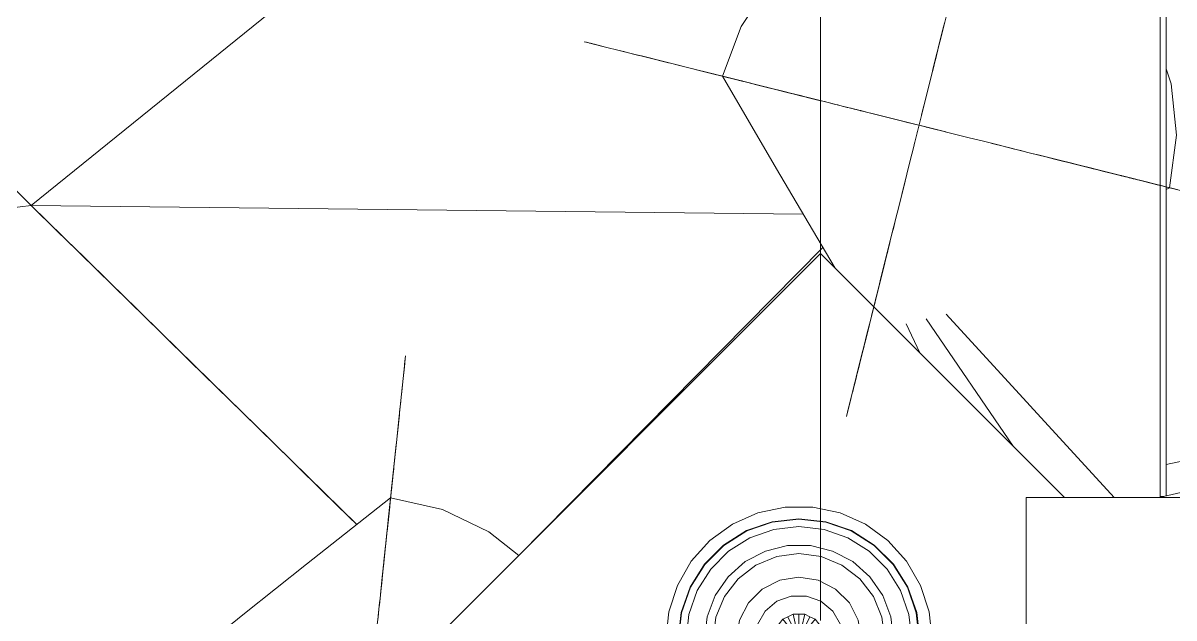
# Model space of a CAD drawing. Header units: inches. Extents: x -578 to 1873, y 397 to 1812.
# Drawn here: x 566.4 to 659.9, y 1226.8 to 1275.1 of the extents above; entities that cross this region are included whole.
import ezdxf

# ---------------------------------------------------------------- set-up
doc = ezdxf.new("R2010")
doc.units = ezdxf.units.IN
doc.header["$MEASUREMENT"] = 0
for name, color, linetype, lineweight in [('A-FLOR', 192, 'Continuous', 13), ('A-FLOR-OTLN', 41, 'Continuous', 13), ('A-WALL', 113, 'Continuous', 13), ('L-PLNT', 71, 'Continuous', 9), ('L-SITE', 91, 'Continuous', 9)]:
    doc.layers.add(name, color=color, linetype=linetype, lineweight=lineweight)

# ---------------------------------------------------------------- blocks, each defined once
blk = doc.blocks.new('3D Cad File Example_dwg_Potted Tree - Potted Tree-1384878-_3D_-2992-Level 1')
at = {"layer": 'L-SITE'}
for p, q in [((-1.13, 10.753), (-3.341, 10.283)), ((1.13, 10.753), (-1.13, 10.753)), ((3.341, 10.283), (1.13, 10.753)), ((-5.406, 9.364), (-7.235, 8.035)), ((-3.341, 10.283), (-5.406, 9.364)), ((-4.257, 8.84), (-2.183, 9.566)), ((-2.176, 9.536), (-4.244, 8.812)), ((-2.183, 9.566), (0, 9.812)), ((0, 9.781), (-2.176, 9.536)), ((0, 9.812), (2.183, 9.566)), ((2.176, 9.536), (0, 9.781)), ((4.244, 8.812), (2.176, 9.536)), ((2.183, 9.566), (4.257, 8.84)), ((5.406, 9.364), (3.341, 10.283)), ((5.406, 9.364), (7.235, 8.035)), ((-6.118, 7.671), (-4.257, 8.84)), ((-4.244, 8.812), (-6.098, 7.647)), ((-3.979, 8.263), (-2.041, 8.941)), ((0, 9.171), (-2.041, 8.941)), ((2.041, 8.941), (0, 9.171)), ((3.979, 8.263), (2.041, 8.941)), ((4.244, 8.812), (6.098, 7.647)), ((4.257, 8.84), (6.118, 7.671)), ((-7.235, 8.035), (-8.747, 6.355)), ((-7.671, 6.118), (-6.118, 7.671)), ((-6.098, 7.647), (-7.647, 6.098)), ((-5.718, 7.17), (-3.979, 8.263)), ((-2.725, 7.186), (-0.926, 7.629)), ((0.926, 7.629), (-0.926, 7.629)), ((2.725, 7.186), (0.926, 7.629)), ((5.718, 7.17), (3.979, 8.263)), ((6.098, 7.647), (7.647, 6.098)), ((7.671, 6.118), (6.118, 7.671)), ((8.747, 6.355), (7.235, 8.035)), ((-5.718, 7.17), (-7.17, 5.718)), ((-4.366, 6.325), (-2.725, 7.186)), ((-3.49, 6.045), (-1.807, 6.743)), ((0, 6.981), (-1.807, 6.743)), ((1.807, 6.743), (0, 6.981)), ((3.49, 6.045), (1.807, 6.743)), ((4.366, 6.325), (2.725, 7.186)), ((7.17, 5.718), (5.718, 7.17)), ((-9.878, 4.398), (-8.747, 6.355)), ((-8.84, 4.257), (-7.671, 6.118)), ((-8.812, 4.244), (-7.647, 6.098)), ((-8.263, 3.979), (-7.17, 5.718)), ((-4.366, 6.325), (-5.753, 5.096)), ((-3.49, 6.045), (-4.936, 4.936)), ((4.936, 4.936), (3.49, 6.045)), ((5.753, 5.096), (4.366, 6.325)), ((8.263, 3.979), (7.17, 5.718)), ((7.647, 6.098), (8.812, 4.244)), ((8.84, 4.257), (7.671, 6.118)), ((8.747, 6.355), (9.878, 4.398)), ((-6.805, 3.572), (-5.753, 5.096)), ((-6.045, 3.49), (-4.936, 4.936)), ((-2.979, 4.1), (-1.566, 4.82)), ((0, 5.068), (-1.566, 4.82)), ((1.566, 4.82), (0, 5.068)), ((2.979, 4.1), (1.566, 4.82)), ((4.936, 4.936), (6.045, 3.49)), ((5.753, 5.096), (6.805, 3.572)), ((-9.878, 4.398), (-10.576, 2.248)), ((-9.566, 2.183), (-8.84, 4.257)), ((-8.812, 4.244), (-9.536, 2.176)), ((-8.941, 2.041), (-8.263, 3.979)), ((-2.979, 4.1), (-4.1, 2.979)), ((2.979, 4.1), (4.1, 2.979)), ((8.941, 2.041), (8.263, 3.979)), ((9.536, 2.176), (8.812, 4.244)), ((8.84, 4.257), (9.566, 2.183)), ((10.576, 2.248), (9.878, 4.398)), ((-7.462, 1.839), (-6.805, 3.572)), ((-6.743, 1.807), (-6.045, 3.49)), ((-4.82, 1.566), (-4.1, 2.979)), ((-1.791, 3.103), (-2.744, 2.303)), ((-0.622, 3.528), (-1.791, 3.103)), ((0.622, 3.528), (-0.622, 3.528)), ((1.791, 3.103), (0.622, 3.528)), ((2.744, 2.303), (1.791, 3.103)), ((4.82, 1.566), (4.1, 2.979)), ((6.743, 1.807), (6.045, 3.49)), ((7.462, 1.839), (6.805, 3.572)), ((-10.576, 2.248), (-10.813, 0)), ((-9.566, 2.183), (-9.812, 0)), ((-9.536, 2.176), (-9.781, 0)), ((-8.941, 2.041), (-9.171, 0)), ((-2.744, 2.303), (-3.367, 1.225)), ((-0.469, 2.053), (-0.891, 1.849)), ((-0.469, 2.053), (0, 2.053)), ((-0.469, 2.053), (0, 0)), ((0, 2.053), (0.469, 2.053)), ((0, 2.053), (0, 0)), ((0.469, 2.053), (0, 0)), ((0.891, 1.849), (0.469, 2.053)), ((2.744, 2.303), (3.367, 1.225)), ((9.171, 0), (8.941, 2.041)), ((9.536, 2.176), (9.781, 0)), ((9.566, 2.183), (9.812, 0)), ((10.576, 2.248), (10.813, 0)), ((-7.462, 1.839), (-7.685, 0)), ((-6.743, 1.807), (-6.981, 0)), ((-4.82, 1.566), (-5.068, 0)), ((-3.583, 0), (-3.367, 1.225)), ((-1.897, 0.914), (-1.605, 1.28)), ((-1.313, 1.646), (-1.605, 1.28)), ((-1.605, 1.28), (0, 0)), ((-1.313, 1.646), (-0.891, 1.849)), ((-1.313, 1.646), (0, 0)), ((-0.891, 1.849), (0, 0)), ((0.891, 1.849), (0, 0)), ((1.313, 1.646), (0, 0)), ((1.605, 1.28), (0, 0)), ((1.313, 1.646), (0.891, 1.849)), ((1.313, 1.646), (1.605, 1.28)), ((1.897, 0.914), (1.605, 1.28)), ((3.583, 0), (3.367, 1.225)), ((5.068, 0), (4.82, 1.566)), ((6.981, 0), (6.743, 1.807)), ((7.685, 0), (7.462, 1.839)), ((-10.813, 0), (-10.576, -2.248)), ((-10.813, 0), (-9.812, 0)), ((-9.812, 0), (-9.566, -2.183)), ((-9.781, 0), (-9.536, -2.176)), ((-9.781, 0), (-9.171, 0)), ((-9.171, 0), (-8.941, -2.041)), ((-9.171, 0), (-7.685, 0)), ((-7.685, 0), (-7.462, -1.839)), ((-7.685, 0), (-6.981, 0)), ((-6.981, 0), (-6.743, -1.807)), ((-6.981, 0), (-5.068, 0)), ((-5.068, 0), (-4.82, -1.566)), ((-5.068, 0), (-3.583, 0)), ((-3.583, 0), (-3.367, -1.225)), ((-3.583, 0), (-2.105, 0)), ((-2.001, 0.457), (-2.105, 0)), ((-2.105, 0), (-2.001, -0.457)), ((-2.105, 0), (0, 0)), ((-2.001, 0.457), (-1.897, 0.914)), ((-2.001, 0.457), (0, 0)), ((-2.001, -0.457), (0, 0)), ((-1.897, 0.914), (0, 0)), ((-1.897, -0.914), (0, 0)), ((-1.605, -1.28), (0, 0)), ((-1.313, -1.646), (0, 0)), ((-0.891, -1.849), (0, 0)), ((-0.469, -2.053), (0, 0)), ((1.897, 0.914), (0, 0)), ((2.001, 0.457), (0, 0)), ((2.105, 0), (0, 0)), ((0.469, -2.053), (0, 0)), ((0, -2.053), (0, 0)), ((1.313, -1.646), (0, 0)), ((0.891, -1.849), (0, 0)), ((2.001, -0.457), (0, 0)), ((1.897, -0.914), (0, 0)), ((1.605, -1.28), (0, 0)), ((2.001, 0.457), (1.897, 0.914)), ((2.001, 0.457), (2.105, 0)), ((2.105, 0), (2.001, -0.457)), ((3.583, 0), (2.105, 0)), ((3.583, 0), (3.367, -1.225)), ((5.068, 0), (3.583, 0)), ((5.068, 0), (4.82, -1.566)), ((6.981, 0), (5.068, 0)), ((6.981, 0), (6.743, -1.807)), ((7.685, 0), (6.981, 0)), ((7.685, 0), (7.462, -1.839)), ((9.171, 0), (7.685, 0)), ((9.171, 0), (8.941, -2.041)), ((9.781, 0), (9.171, 0)), ((9.781, 0), (9.536, -2.176)), ((9.812, 0), (9.566, -2.183)), ((10.813, 0), (9.812, 0)), ((10.813, 0), (10.576, -2.248)), ((-2.001, -0.457), (-1.897, -0.914)), ((-1.897, -0.914), (-1.605, -1.28)), ((1.897, -0.914), (1.605, -1.28)), ((2.001, -0.457), (1.897, -0.914)), ((-7.462, -1.839), (-6.805, -3.572)), ((-6.743, -1.807), (-6.045, -3.49)), ((-4.82, -1.566), (-4.1, -2.979)), ((-2.744, -2.303), (-3.367, -1.225)), ((-1.313, -1.646), (-1.605, -1.28)), ((-1.313, -1.646), (-0.891, -1.849)), ((-0.891, -1.849), (-0.469, -2.053)), ((0.469, -2.053), (0.891, -1.849)), ((1.313, -1.646), (0.891, -1.849)), ((1.313, -1.646), (1.605, -1.28)), ((2.744, -2.303), (3.367, -1.225)), ((4.82, -1.566), (4.1, -2.979)), ((6.045, -3.49), (6.743, -1.807)), ((7.462, -1.839), (6.805, -3.572)), ((-10.576, -2.248), (-9.878, -4.398)), ((-9.566, -2.183), (-8.84, -4.257)), ((-9.536, -2.176), (-8.812, -4.244)), ((-8.941, -2.041), (-8.263, -3.979)), ((-2.744, -2.303), (-1.791, -3.103)), ((-0.469, -2.053), (0, -2.053)), ((0.469, -2.053), (0, -2.053)), ((2.744, -2.303), (1.791, -3.103)), ((8.941, -2.041), (8.263, -3.979)), ((8.812, -4.244), (9.536, -2.176)), ((8.84, -4.257), (9.566, -2.183)), ((9.878, -4.398), (10.576, -2.248)), ((-5.753, -5.096), (-6.805, -3.572)), ((-4.936, -4.936), (-6.045, -3.49)), ((-2.979, -4.1), (-4.1, -2.979)), ((-1.791, -3.103), (-0.622, -3.528)), ((-0.622, -3.528), (0.622, -3.528)), ((0.622, -3.528), (1.791, -3.103)), ((2.979, -4.1), (4.1, -2.979)), ((6.045, -3.49), (4.936, -4.936)), ((5.753, -5.096), (6.805, -3.572)), ((-9.878, -4.398), (-8.747, -6.355)), ((-7.671, -6.118), (-8.84, -4.257)), ((-8.812, -4.244), (-7.647, -6.098)), ((-8.263, -3.979), (-7.17, -5.718)), ((-2.979, -4.1), (-1.566, -4.82)), ((1.566, -4.82), (2.979, -4.1)), ((8.263, -3.979), (7.17, -5.718)), ((8.812, -4.244), (7.647, -6.098)), ((7.671, -6.118), (8.84, -4.257)), ((9.878, -4.398), (8.747, -6.355)), ((-5.753, -5.096), (-4.366, -6.325)), ((-4.936, -4.936), (-3.49, -6.045)), ((-1.566, -4.82), (0, -5.068)), ((0, -5.068), (1.566, -4.82)), ((3.49, -6.045), (4.936, -4.936)), ((4.366, -6.325), (5.753, -5.096)), ((-8.747, -6.355), (-7.235, -8.035)), ((-6.118, -7.671), (-7.671, -6.118)), ((-7.647, -6.098), (-6.098, -7.647)), ((-7.17, -5.718), (-5.718, -7.17)), ((-4.366, -6.325), (-2.725, -7.186)), ((-3.49, -6.045), (-1.807, -6.743)), ((1.807, -6.743), (3.49, -6.045)), ((2.725, -7.186), (4.366, -6.325)), ((5.718, -7.17), (7.17, -5.718)), ((6.098, -7.647), (7.647, -6.098)), ((6.118, -7.671), (7.671, -6.118)), ((7.235, -8.035), (8.747, -6.355)), ((-5.718, -7.17), (-3.979, -8.263)), ((-2.725, -7.186), (-0.926, -7.629)), ((-1.807, -6.743), (0, -6.981)), ((0, -6.981), (1.807, -6.743)), ((0.926, -7.629), (2.725, -7.186)), ((5.718, -7.17), (3.979, -8.263)), ((-5.406, -9.364), (-7.235, -8.035)), ((-6.118, -7.671), (-4.257, -8.84)), ((-4.244, -8.812), (-6.098, -7.647)), ((-3.979, -8.263), (-2.041, -8.941)), ((-0.926, -7.629), (0.926, -7.629)), ((3.979, -8.263), (2.041, -8.941)), ((4.244, -8.812), (6.098, -7.647)), ((4.257, -8.84), (6.118, -7.671)), ((5.406, -9.364), (7.235, -8.035)), ((-4.257, -8.84), (-2.183, -9.566)), ((-4.244, -8.812), (-2.176, -9.536)), ((-2.041, -8.941), (0, -9.171)), ((0, -9.171), (2.041, -8.941)), ((2.176, -9.536), (4.244, -8.812)), ((2.183, -9.566), (4.257, -8.84)), ((-5.406, -9.364), (-3.341, -10.283)), ((-3.341, -10.283), (-1.13, -10.753)), ((-2.183, -9.566), (0, -9.812)), ((-2.176, -9.536), (0, -9.781)), ((0, -9.781), (2.176, -9.536)), ((0, -9.812), (2.183, -9.566)), ((1.13, -10.753), (3.341, -10.283)), ((3.341, -10.283), (5.406, -9.364)), ((-1.13, -10.753), (1.13, -10.753))]:
    blk.add_line(p, q, dxfattribs=at)
blk = doc.blocks.new('3D Cad File Example_dwg_RPC Shrub - Hydrangea 3_-9_-1394593-_3D_-V52-Level 1')
at = {"layer": 'L-PLNT'}
for p, q in [((4.926, 14.053), (8.124, 10.831)), ((8.124, 10.831), (12.632, 6.238)), ((12.632, 6.238), (18.714, 0)), ((9.235, 0), (8.356, 0)), ((9.645, 0), (9.235, 0)), ((9.987, 0), (9.645, 0)), ((13.468, 0), (9.987, 0)), ((13.413, 0), (12.961, 0)), ((12.961, 0), (13.006, 0)), ((13.235, 0), (13.006, 0)), ((13.339, 0), (13.235, 0)), ((13.558, 0), (13.339, 0)), ((15.867, 0), (13.376, 0)), ((13.376, 0), (13.413, 0)), ((13.468, 0), (13.686, 0)), ((14.799, 0), (13.558, 0)), ((17.371, 0), (13.686, 0)), ((15.002, 0), (14.799, 0)), ((15.516, 0), (15.002, 0)), ((15.266, 0), (15.868, 0)), ((15.516, 0), (17.678, 0)), ((16.705, 0), (15.867, 0)), ((16.172, 0), (15.868, 0)), ((16.6, 0), (16.172, 0)), ((16.483, 0), (16.179, 0)), ((16.351, 0), (16.179, 0)), ((16.888, 0), (16.351, 0)), ((16.692, 0), (16.483, 0)), ((17.183, 0), (16.6, 0)), ((17.071, 0), (16.692, 0)), ((17.467, 0), (16.705, 0)), ((18.609, 0), (16.888, 0)), ((17.106, 0), (17.058, 0)), ((17.058, 0), (17.154, 0)), ((19.168, 0), (17.071, 0)), ((17.32, 0), (17.106, 0)), ((17.154, 0), (17.371, 0)), ((17.402, 0), (17.183, 0)), ((17.721, 0), (17.32, 0)), ((17.675, 0), (17.402, 0)), ((19.766, 0), (17.467, 0)), ((18.943, 0), (17.675, 0)), ((20.379, 0), (17.678, 0)), ((18.333, 0), (17.721, 0)), ((18.714, 0), (18.219, -4.288)), ((18.333, 0), (19.176, 0)), ((20.454, 0), (18.609, 0)), ((19.214, 0), (18.943, 0)), ((19.56, 0), (19.168, 0)), ((19.176, 0), (19.472, 0)), ((23.06, 0), (19.214, 0)), ((19.472, 0), (19.638, 0)), ((19.989, 0), (19.56, 0)), ((19.638, 0), (19.853, 0)), ((19.853, 0), (19.766, 0)), ((25.507, 0), (19.989, 0)), ((20.419, 0), (20.379, 0)), ((20.419, 0), (21.097, 0)), ((20.454, 0), (20.986, 0)), ((20.986, 0), (21.166, 0)), ((21.166, 0), (21.097, 0)), ((23.237, 0), (23.06, 0)), ((24.87, 0), (23.237, 0)), ((28.964, 0), (24.87, 0)), ((25.718, 0), (25.507, 0)), ((26.162, 0), (25.718, 0)), ((26.579, 0), (26.162, 0)), ((26.977, 0), (26.579, 0)), ((27.362, 0), (26.977, 0)), ((28.501, 0), (27.362, 0)), ((29.13, 0), (28.501, 0)), ((29.757, 0), (28.964, 0)), ((29.433, 0), (29.13, 0)), ((29.702, 0), (29.403, 0)), ((29.403, 0), (29.611, 0)), ((29.854, 0), (29.433, 0)), ((30.098, 0), (29.611, 0)), ((29.702, 0), (29.854, 0)), ((29.757, 0), (30.306, 0)), ((30.306, 0), (30.098, 0)), ((8.704, 0), (9.059, 0)), ((9.364, 0), (9.059, 0)), ((10.178, 0), (9.364, 0)), ((10.483, 0), (10.178, 0)), ((10.838, 0), (10.483, 0)), ((12.5, 0), (10.838, 0)), ((11.779, 0), (11.318, 0)), ((11.318, 0), (11.702, 0)), ((11.702, 0), (12.17, 0)), ((12.083, 0), (11.779, 0)), ((12.767, 0), (12.083, 0)), ((12.708, 0), (12.17, 0)), ((12.94, 0), (12.5, 0)), ((12.708, 0), (15.266, 0)), ((13.157, 0), (12.767, 0)), ((13.361, 0), (12.94, 0)), ((13.748, 0), (13.157, 0)), ((13.361, 0), (13.748, 0)), ((18.219, -4.288), (16.81, -8.226)), ((15.15, -10.836), (16.81, -8.226))]:
    blk.add_line(p, q, dxfattribs=at)
blk = doc.blocks.new('3D Cad File Example_dwg_RPC Shrub - Hydrangea 3_-9_-1394593-_3D_-V55-Level 1')
at = {"layer": 'L-PLNT'}
for p, q in [((2.256, 22.786), (2.256, 24.365)), ((2.256, 24.365), (2.256, 23.774)), ((2.256, 23.774), (2.256, 20.775)), ((2.256, 22.786), (2.256, 19.995)), ((2.256, 22.17), (2.256, 22.373)), ((2.256, 22.373), (2.256, 21.776)), ((2.256, 21.897), (2.256, 22.17)), ((2.256, 21.897), (2.256, 21.736)), ((2.256, 21.774), (2.256, 21.801)), ((2.256, 21.801), (2.256, 21.62)), ((2.256, 21.776), (2.256, 20.432)), ((2.256, 21.598), (2.256, 21.774)), ((2.256, 21.736), (2.256, 21.387)), ((2.256, 21.62), (2.256, 21.076)), ((2.256, 20.647), (2.256, 21.598)), ((2.256, 21.387), (2.256, 21.169)), ((2.256, 21.169), (2.256, 21.02)), ((2.256, 21.076), (2.256, 18.938)), ((2.256, 21.02), (2.256, 20.75)), ((2.256, 20.775), (2.256, 20.128)), ((2.256, 20.75), (2.256, 20.385)), ((2.256, 20.222), (2.256, 20.647)), ((2.256, 20.432), (2.256, 20.257)), ((2.256, 20.379), (2.256, 20.427)), ((2.256, 20.427), (2.256, 19.301)), ((2.256, 20.385), (2.256, 19.95)), ((2.256, 20.024), (2.256, 20.379)), ((2.256, 20.257), (2.256, 17.88)), ((2.256, 19.754), (2.256, 20.222)), ((2.256, 20.128), (2.256, 19.627)), ((2.256, 20.024), (2.256, 17.761)), ((2.256, 19.995), (2.256, 19.291)), ((2.256, 19.95), (2.256, 18.487)), ((2.256, 19.254), (2.256, 19.754)), ((2.256, 19.627), (2.256, 19.202)), ((2.256, 19.301), (2.256, 18.988)), ((2.256, 19.291), (2.256, 17.364)), ((2.256, 17.146), (2.256, 19.254)), ((2.256, 19.202), (2.256, 17.366)), ((2.256, 18.988), (2.256, 19.2)), ((2.256, 19.2), (2.256, 19.2)), ((2.256, 19.2), (2.256, 19.048)), ((2.256, 19.048), (2.256, 18.533)), ((2.256, 18.487), (2.256, 18.938)), ((2.256, 18.533), (2.256, 18.294)), ((2.256, 18.294), (2.256, 18.147)), ((2.256, 18.147), (2.256, 18.038)), ((2.256, 18.038), (2.256, 17.936)), ((2.256, 17.936), (2.256, 17.834)), ((2.256, 17.761), (2.256, 17.88)), ((2.256, 17.834), (2.256, 17.724)), ((2.256, 17.724), (2.256, 17.6)), ((2.256, 17.366), (2.256, 16.963)), ((2.256, 17.364), (2.256, 16.662)), ((2.256, 16.998), (2.256, 17.146)), ((2.256, 16.767), (2.256, 16.998)), ((2.256, 16.963), (2.256, 16.619)), ((2.256, 16.619), (2.256, 16.767)), ((2.256, 16.662), (2.256, 15.867)), ((2.256, 15.989), (2.256, 16.318)), ((2.256, 16.318), (2.256, 14.119)), ((2.256, 14.387), (2.256, 15.989)), ((2.256, 15.867), (2.256, 15.819)), ((2.256, 15.819), (2.256, 15.437)), ((2.256, 15.437), (2.256, 14.387)), ((2.256, 9.851), (2.256, 15.199)), ((2.256, 15.199), (2.256, 14.441)), ((2.256, 15.199), (2.256, 13.16)), ((2.256, 15.199), (2.256, 14.646)), ((2.256, 15.199), (2.256, 14.905)), ((2.256, 14.905), (2.256, 14.396)), ((2.256, 14.646), (2.256, 13.16)), ((2.256, 14.069), (2.256, 14.589)), ((2.256, 14.589), (2.256, 14.319)), ((2.256, 11.731), (2.256, 14.441)), ((2.256, 14.396), (2.256, 13.822)), ((2.256, 14.319), (2.256, 13.631)), ((2.256, 14.119), (2.256, 13.769)), ((2.256, 14.069), (2.256, 13.606)), ((2.256, 13.16), (2.256, 13.822)), ((2.256, 13.769), (2.256, 13.431)), ((2.256, 13.631), (2.256, 12.669)), ((2.256, 13.606), (2.256, 11.731)), ((2.256, 12.142), (2.256, 13.431)), ((2.256, 13.16), (2.256, 12.738)), ((2.256, 12.738), (2.256, 12.418)), ((2.256, 12.669), (2.256, 9.008)), ((2.256, 12.418), (2.256, 12.128)), ((6.053, 12.917), (8.124, 10.831)), ((2.256, 11.818), (2.256, 12.142)), ((2.256, 12.128), (2.256, 11.797)), ((2.256, 11.765), (2.256, 11.882)), ((2.256, 11.882), (2.256, 11.818)), ((2.256, 11.797), (2.256, 11.354)), ((2.256, 10.91), (2.256, 11.765)), ((2.256, 11.354), (2.256, 10.73)), ((2.256, 10.649), (2.256, 10.91)), ((2.256, 9.851), (2.256, 10.73)), ((2.256, 10.497), (2.256, 10.649)), ((2.256, 10.169), (2.256, 10.497)), ((8.124, 10.831), (12.632, 6.238)), ((2.256, 10.169), (2.256, 9.434)), ((2.256, 9.434), (2.256, 6.395)), ((2.256, 9.008), (2.256, 8.518)), ((2.256, 8.518), (2.256, 8.004)), ((2.256, 8.004), (2.256, 7.47)), ((2.256, 7.47), (2.256, 6.92)), ((2.256, 6.92), (2.256, 6.359)), ((2.256, 6.395), (2.256, 5.274)), ((2.256, 6.359), (2.256, 5.789)), ((2.256, 5.216), (2.256, 5.789)), ((12.632, 6.238), (18.714, 0)), ((2.256, 5.274), (2.256, 4.683)), ((2.256, 5.216), (2.256, -6.293)), ((2.256, 4.683), (2.256, 4.096)), ((2.256, 4.096), (2.256, 3.519)), ((2.256, 3.519), (2.256, 2.955)), ((2.256, 2.955), (2.256, 2.41)), ((2.256, 2.41), (2.256, 1.888)), ((2.256, 1.395), (2.256, 1.888)), ((2.256, 0.637), (2.256, 1.407)), ((2.256, 1.407), (2.256, 1.395)), ((-21.518, 0), (-18.519, 0)), ((-20.53, 0), (-17.739, 0)), ((-19.52, 0), (-18.176, 0)), ((-19.364, 0), (-18.82, 0)), ((-18.391, 0), (-19.342, 0)), ((-19.131, 0), (-18.913, 0)), ((-18.913, 0), (-18.764, 0)), ((-18.82, 0), (-16.682, 0)), ((-18.764, 0), (-18.494, 0)), ((-18.499, 0.215), (-18.714, 0)), ((-18.519, 0), (-17.872, 0)), ((-18.494, 0), (-18.129, 0)), ((-17.966, 0), (-18.391, 0)), ((-18.176, 0), (-18.001, 0)), ((-18.129, 0), (-17.694, 0)), ((-17.498, 0), (-17.966, 0)), ((-17.872, 0), (-17.371, 0)), ((-17.739, 0), (-17.035, 0)), ((-17.694, 0), (-16.232, 0)), ((-16.998, 0), (-17.498, 0)), ((-17.371, 0), (-16.946, 0)), ((-17.035, 0), (-15.108, 0)), ((-14.89, 0), (-16.998, 0)), ((-16.946, 0), (-15.109, 0)), ((-16.232, 0), (-16.682, 0)), ((-15.109, 0), (-14.707, 0)), ((-15.108, 0), (-14.406, 0)), ((-14.742, 0), (-14.89, 0)), ((-14.511, 0), (-14.742, 0)), ((-14.707, 0), (-14.363, 0)), ((-14.363, 0), (-14.511, 0)), ((-14.406, 0), (-13.611, 0)), ((-13.733, 0), (-14.062, 0)), ((-14.062, 0), (-11.863, 0)), ((-12.131, 0), (-13.733, 0)), ((-13.611, 0), (-13.563, 0)), ((-13.563, 0), (-13.181, 0)), ((-13.181, 0), (-12.131, 0)), ((-11.863, 0), (-11.513, 0)), ((-11.513, 0), (-11.175, 0)), ((-9.886, 0), (-11.175, 0)), ((-9.562, 0), (-9.886, 0)), ((-9.509, 0), (-9.626, 0)), ((-9.626, 0), (-9.562, 0)), ((-8.654, 0), (-9.509, 0)), ((-8.393, 0), (-8.654, 0)), ((-8.241, 0), (-8.393, 0)), ((-7.913, 0), (-8.241, 0)), ((-7.913, 0), (-7.178, 0)), ((-7.178, 0), (-4.139, 0)), ((-4.139, 0), (-3.018, 0)), ((-3.018, 0), (-2.427, 0)), ((-2.427, 0), (-1.84, 0)), ((-1.84, 0), (-1.263, 0)), ((-1.263, 0), (-0.699, 0)), ((-0.699, 0), (-0.154, 0)), ((-0.154, 0), (0.367, 0)), ((0.861, 0), (0.367, 0)), ((1.619, 0), (0.849, 0)), ((0.849, 0), (0.861, 0)), ((1.651, 0), (1.607, 0)), ((1.607, 0), (1.619, 0)), ((1.651, 0), (1.724, 0)), ((2.278, 0), (1.724, 0)), ((2.256, 0.605), (2.256, 0.649)), ((2.256, 0.649), (2.256, 0.637)), ((2.256, 0.605), (2.256, 0.532)), ((2.256, -0.022), (2.256, 0.532)), ((2.626, 0), (2.278, 0)), ((3.083, 0), (2.626, 0)), ((3.057, 0), (3.083, 0)), ((3.057, 0), (3.117, 0)), ((3.117, 0), (3.873, 0)), ((3.873, 0), (4.31, 0)), ((7, 0), (4.31, 0)), ((7.051, 0), (7, 0)), ((7.101, 0), (7.051, 0)), ((7.167, 0), (7.099, 0)), ((7.099, 0), (7.445, 0)), ((7.141, 0), (7.101, 0)), ((7.167, 0), (7.141, 0)), ((7.445, 0), (7.645, 0)), ((7.645, 0), (7.961, 0)), ((7.961, 0), (8.356, 0)), ((9.235, 0), (8.356, 0)), ((9.645, 0), (9.235, 0)), ((9.987, 0), (9.645, 0)), ((13.468, 0), (9.987, 0)), ((13.413, 0), (12.961, 0)), ((12.961, 0), (13.006, 0)), ((13.235, 0), (13.006, 0)), ((13.339, 0), (13.235, 0)), ((13.558, 0), (13.339, 0)), ((15.867, 0), (13.376, 0)), ((13.376, 0), (13.413, 0)), ((13.468, 0), (13.686, 0)), ((14.799, 0), (13.558, 0)), ((17.371, 0), (13.686, 0)), ((15.002, 0), (14.799, 0)), ((15.516, 0), (15.002, 0)), ((15.266, 0), (15.868, 0)), ((15.516, 0), (17.678, 0)), ((16.705, 0), (15.867, 0)), ((16.172, 0), (15.868, 0)), ((16.6, 0), (16.172, 0)), ((16.483, 0), (16.179, 0)), ((16.351, 0), (16.179, 0)), ((16.888, 0), (16.351, 0)), ((16.692, 0), (16.483, 0)), ((17.183, 0), (16.6, 0)), ((17.071, 0), (16.692, 0)), ((17.467, 0), (16.705, 0)), ((18.609, 0), (16.888, 0)), ((17.106, 0), (17.058, 0)), ((17.058, 0), (17.154, 0)), ((19.168, 0), (17.071, 0)), ((17.32, 0), (17.106, 0)), ((17.154, 0), (17.371, 0)), ((17.402, 0), (17.183, 0)), ((17.721, 0), (17.32, 0)), ((17.675, 0), (17.402, 0)), ((19.766, 0), (17.467, 0)), ((18.943, 0), (17.675, 0)), ((20.379, 0), (17.678, 0)), ((18.333, 0), (17.721, 0)), ((18.714, 0), (18.219, -4.288)), ((18.333, 0), (19.176, 0)), ((20.454, 0), (18.609, 0)), ((19.214, 0), (18.943, 0)), ((19.56, 0), (19.168, 0)), ((19.176, 0), (19.472, 0)), ((23.06, 0), (19.214, 0)), ((19.472, 0), (19.638, 0)), ((19.989, 0), (19.56, 0)), ((19.638, 0), (19.853, 0)), ((19.853, 0), (19.766, 0)), ((25.507, 0), (19.989, 0)), ((20.419, 0), (20.379, 0)), ((20.419, 0), (21.097, 0)), ((20.454, 0), (20.986, 0)), ((20.986, 0), (21.166, 0)), ((21.166, 0), (21.097, 0)), ((23.237, 0), (23.06, 0)), ((24.87, 0), (23.237, 0)), ((28.964, 0), (24.87, 0)), ((25.718, 0), (25.507, 0)), ((26.162, 0), (25.718, 0)), ((26.579, 0), (26.162, 0)), ((26.977, 0), (26.579, 0)), ((27.362, 0), (26.977, 0)), ((28.501, 0), (27.362, 0)), ((29.13, 0), (28.501, 0)), ((29.757, 0), (28.964, 0)), ((29.433, 0), (29.13, 0)), ((29.702, 0), (29.403, 0)), ((29.403, 0), (29.611, 0)), ((29.854, 0), (29.433, 0)), ((30.098, 0), (29.611, 0)), ((29.702, 0), (29.854, 0)), ((29.757, 0), (30.306, 0)), ((30.306, 0), (30.098, 0)), ((-18.714, 0), (-18.219, -4.288)), ((-18.123, 0), (-18.171, 0)), ((-18.171, 0), (-17.045, 0)), ((-17.768, 0), (-18.123, 0)), ((-18.001, 0), (-15.624, 0)), ((-17.768, 0), (-15.505, 0)), ((-17.045, 0), (-16.732, 0)), ((-16.732, 0), (-16.944, 0)), ((-16.944, 0), (-16.944, 0)), ((-16.944, 0), (-16.792, 0)), ((-16.792, 0), (-16.277, 0)), ((-16.277, 0), (-16.038, 0)), ((-16.038, 0), (-15.891, 0)), ((-15.891, 0), (-15.782, 0)), ((-15.782, 0), (-15.68, 0)), ((-15.68, 0), (-15.578, 0)), ((-15.505, 0), (-15.624, 0)), ((-15.578, 0), (-15.468, 0)), ((-15.468, 0), (-15.344, 0)), ((-15.344, 0), (-15.197, 0)), ((-15.197, 0), (-15.021, 0)), ((-15.021, 0), (-14.814, 0)), ((-14.847, 0), (-14.965, 0)), ((-14.965, 0), (-14.76, 0)), ((-14.847, 0), (-14.464, 0)), ((-14.814, 0), (-14.706, 0)), ((-14.76, 0), (-10.904, 0)), ((-14.706, 0), (-14.664, 0)), ((-14.664, 0), (-14.657, 0)), ((-14.657, 0), (-14.652, 0)), ((-14.652, 0), (-14.615, 0)), ((-14.615, 0), (-14.514, 0)), ((-14.514, 0), (-14.025, 0)), ((-14.464, 0), (-12.39, 0)), ((-14.025, 0), (-13.567, 0)), ((-7.595, 0), (-13.837, 0)), ((-13.837, 0), (-13.332, 0)), ((-13.567, 0), (-13.116, 0)), ((-13.332, 0), (-12.185, 0)), ((-13.116, 0), (-12.648, 0)), ((-12.648, 0), (-12.14, 0)), ((-12.39, 0), (-10.904, 0)), ((-11.813, 0), (-12.333, 0)), ((-12.333, 0), (-12.063, 0)), ((-9.475, 0), (-12.185, 0)), ((-12.14, 0), (-11.566, 0)), ((-12.063, 0), (-11.375, 0)), ((-11.813, 0), (-11.35, 0)), ((-10.904, 0), (-11.566, 0)), ((-11.375, 0), (-10.413, 0)), ((-11.35, 0), (-9.475, 0)), ((-10.904, 0), (-10.482, 0)), ((-10.482, 0), (-10.162, 0)), ((-10.413, 0), (-6.753, 0)), ((-10.162, 0), (-9.872, 0)), ((-9.872, 0), (-9.541, 0)), ((-9.541, 0), (-9.098, 0)), ((-9.098, 0), (-8.474, 0)), ((-7.595, 0), (-8.474, 0)), ((-6.753, 0), (-6.262, 0)), ((-6.262, 0), (-5.748, 0)), ((-5.748, 0), (-5.214, 0)), ((-5.214, 0), (-4.664, 0)), ((-4.664, 0), (-4.103, 0)), ((-4.103, 0), (-3.849, 0)), ((0, 0), (8.549, 0)), ((2.256, -0.37), (2.256, -0.022)), ((2.256, -0.827), (2.256, -0.37)), ((2.256, -0.801), (2.256, -0.827)), ((2.256, -0.801), (2.256, -0.861)), ((2.256, -0.861), (2.256, -1.617)), ((6.939, 0), (6.745, 0)), ((6.745, 0), (6.749, 0)), ((6.749, 0), (7.061, 0)), ((8.363, 0), (6.939, 0)), ((7.061, 0), (7.298, 0)), ((7.298, 0), (7.499, 0)), ((7.499, 0), (7.701, 0)), ((7.701, 0), (7.944, 0)), ((7.944, 0), (8.266, 0)), ((8.266, 0), (8.704, 0)), ((8.549, 0), (8.363, 0)), ((8.704, 0), (9.059, 0)), ((9.364, 0), (9.059, 0)), ((10.178, 0), (9.364, 0)), ((10.483, 0), (10.178, 0)), ((10.838, 0), (10.483, 0)), ((12.5, 0), (10.838, 0)), ((11.779, 0), (11.318, 0)), ((11.318, 0), (11.702, 0)), ((11.702, 0), (12.17, 0)), ((12.083, 0), (11.779, 0)), ((12.767, 0), (12.083, 0)), ((12.708, 0), (12.17, 0)), ((12.94, 0), (12.5, 0)), ((12.708, 0), (15.266, 0)), ((13.157, 0), (12.767, 0)), ((13.361, 0), (12.94, 0)), ((13.748, 0), (13.157, 0)), ((13.361, 0), (13.748, 0)), ((2.256, -1.617), (2.256, -2.054)), ((2.256, -4.744), (2.256, -2.054)), ((-18.219, -4.288), (-16.81, -8.226)), ((2.256, -4.683), (2.256, -4.489)), ((2.256, -4.489), (2.256, -4.493)), ((2.256, -4.493), (2.256, -4.805)), ((18.219, -4.288), (16.81, -8.226)), ((2.256, -6.107), (2.256, -4.683)), ((2.256, -4.795), (2.256, -4.744)), ((2.256, -4.845), (2.256, -4.795)), ((2.256, -4.805), (2.256, -5.042)), ((2.256, -4.911), (2.256, -4.843)), ((2.256, -4.843), (2.256, -5.189)), ((2.256, -4.885), (2.256, -4.845)), ((2.256, -4.911), (2.256, -4.885)), ((2.256, -5.042), (2.256, -5.243)), ((2.256, -5.189), (2.256, -5.389)), ((2.256, -5.243), (2.256, -5.445)), ((2.256, -5.389), (2.256, -5.705)), ((2.256, -5.445), (2.256, -5.688)), ((2.256, -5.688), (2.256, -6.01)), ((2.256, -5.705), (2.256, -6.1)), ((2.256, -6.01), (2.256, -6.448)), ((2.256, -6.979), (2.256, -6.1)), ((2.256, -6.293), (2.256, -6.107)), ((2.256, -6.448), (2.256, -6.803)), ((2.256, -7.108), (2.256, -6.803)), ((2.256, -7.389), (2.256, -6.979)), ((2.256, -7.922), (2.256, -7.108)), ((2.256, -7.732), (2.256, -7.389)), ((-16.81, -8.226), (-16.127, -9.3)), ((2.256, -11.212), (2.256, -7.732)), ((2.256, -8.227), (2.256, -7.922)), ((2.256, -8.582), (2.256, -8.227))]:
    blk.add_line(p, q, dxfattribs=at)
blk = doc.blocks.new('3D Cad File Example_dwg_Tree - Honey-Locust - 15_ Canopy-1817699-_3D_-3001-Level 1')
at = {"layer": 'L-PLNT'}
for p, q in [((2, 50.897), (2, 50.037)), ((2, 50.233), (2, 49.859)), ((2, 50.037), (2, 49.127)), ((2, 49.859), (2, 49.589)), ((2, 49.589), (2, 49.353)), ((2, 49.353), (2, 49.082)), ((2, 49.127), (2, 48.255)), ((2, 49.082), (2, 48.708)), ((2, 48.708), (2, 48.163)), ((2, 48.255), (2, 47.509)), ((2, 48.163), (2, 47.579)), ((2, 47.876), (2, 47.979)), ((2, 47.902), (2, 47.979)), ((2, 47.498), (2, 47.902)), ((2, 47.742), (2, 47.876)), ((2, 47.648), (2, 47.751)), ((2, 47.751), (2, 47.727)), ((2, 47.727), (2, 47.742)), ((2, 47.441), (2, 47.648)), ((2, 47.579), (2, 47.121)), ((2, 47.509), (2, 46.815)), ((2, 46.618), (2, 47.498)), ((2, 47.15), (2, 47.441)), ((2, 46.796), (2, 47.15)), ((2, 47.121), (2, 46.768)), ((2, 46.815), (2, 46.041)), ((2, 46.4), (2, 46.796)), ((2, 46.768), (2, 46.498)), ((2, 45.112), (2, 46.618)), ((2, 46.498), (2, 46.292)), ((2, 45.984), (2, 46.4)), ((2, 46.292), (2, 46.127)), ((2, 46.127), (2, 45.984)), ((2, 46.041), (2, 45.187)), ((2, 45.187), (2, 44.253)), ((2, 43.453), (2, 45.112)), ((2, 44.253), (2, 43.239)), ((2, 42.146), (2, 43.453)), ((2, 43.239), (2, 42.145)), ((2, 41.086), (2, 42.146)), ((2, 42.145), (2, 40.971)), ((2, 40.171), (2, 41.086)), ((2, 40.971), (2, 39.991)), ((2, 39.298), (2, 40.171)), ((2, 39.991), (2, 39.404)), ((2, 39.404), (2, 39.095)), ((2, 38.364), (2, 39.298)), ((2, 38.95), (2, 39.095)), ((2, 38.855), (2, 38.95)), ((2, 38.695), (2, 38.855)), ((2, 38.355), (2, 38.695)), ((2, 37.266), (2, 38.364)), ((2, 37.718), (2, 38.355)), ((2, 36.806), (2, 37.718)), ((2, 36.263), (2, 37.266)), ((2, 35.719), (2, 36.806)), ((2, 35.623), (2, 36.263)), ((2, 34.556), (2, 35.719)), ((2, 35.253), (2, 35.623)), ((2, 35.062), (2, 35.253)), ((2, 34.959), (2, 35.062)), ((2, 34.852), (2, 34.959)), ((2, 34.65), (2, 34.852)), ((2, 34.457), (2, 34.65)), ((2, 33.415), (2, 34.556)), ((2, 34.359), (2, 34.457)), ((2, 34.239), (2, 34.359)), ((2, 33.977), (2, 34.239)), ((2, 33.456), (2, 33.977)), ((2, 32.557), (2, 33.456)), ((2, 32.397), (2, 33.415)), ((2, 31.163), (2, 32.557)), ((2, 31.599), (2, 32.397)), ((2, 31.343), (-29.343, 0)), ((2, 30.896), (2, 31.599)), ((21.816, 11.527), (2, 31.343)), ((2, 29.618), (2, 31.163)), ((2, 30.114), (2, 30.896)), ((2, 29.277), (2, 30.114)), ((2, 28.301), (2, 29.618)), ((2, 28.415), (2, 29.277)), ((2, 27.552), (2, 28.415)), ((2, 27.149), (2, 28.301)), ((2, 26.715), (2, 27.552)), ((2, 26.095), (2, 27.149)), ((2, 25.933), (2, 26.715)), ((2, 25.076), (2, 26.095)), ((2, 25.261), (2, 25.933)), ((2, 24.723), (2, 25.261)), ((2, 24.026), (2, 25.076)), ((2, 24.291), (2, 24.723)), ((2, 23.94), (2, 24.291)), ((2, 22.881), (2, 24.026)), ((2, 23.642), (2, 23.94)), ((2, 23.371), (2, 23.642)), ((2, 23.099), (2, 23.371)), ((2, 22.817), (2, 23.099)), ((2, 21.635), (2, 22.881)), ((2, 22.524), (2, 22.817)), ((2, 22.207), (2, 22.524)), ((2, 21.856), (2, 22.207)), ((2, 21.46), (2, 21.856)), ((2, 20.332), (2, 21.635)), ((2, 21.006), (2, 21.46)), ((2, 20.484), (2, 21.006)), ((2, 19.876), (2, 20.484)), ((2, 18.981), (2, 20.332)), ((2, 19.195), (2, 19.876)), ((2, 18.477), (2, 19.195)), ((2, 17.592), (2, 18.981)), ((2, 18.477), (2, 17.754)), ((2, 17.754), (2, 17.062)), ((2, 16.175), (2, 17.592)), ((2, 17.062), (2, 16.435)), ((2, 16.435), (2, 15.907)), ((2, 14.738), (2, 16.175)), ((2, 15.907), (2, 15.317)), ((2, 15.317), (2, 14.521)), ((2, 13.292), (2, 14.738)), ((2, 14.521), (2, 13.58)), ((2, 13.58), (2, 12.555)), ((2, 5.228), (2, 13.292)), ((2, 12.555), (2, 11.507)), ((2, 11.507), (2, 10.497)), ((2, 9.587), (2, 10.497)), ((2, 8.721), (2, 9.587)), ((2, 7.809), (2, 8.721)), ((2, 6.859), (2, 7.809)), ((2, 5.879), (2, 6.859)), ((2, 4.875), (2, 5.879)), ((2, 2.83), (2, 5.228)), ((2, 3.857), (2, 4.875)), ((2, 2.83), (2, 3.857)), ((2, 2.177), (2, 2.83)), ((2, 1.541), (2, 2.83)), ((2, 1.959), (2, 2.177)), ((2, 1.959), (2, 2.162))]:
    blk.add_line(p, q, dxfattribs=at)
blk = doc.blocks.new('3D Cad File Example_dwg_Parapet Cap Bandstand - Parapet Cap Bandstand-1996151-_3D_-3524-Level 1')
at = {"layer": 'A-WALL'}
for p in [(-236.125, 66.775), (-249.75, -50.16)]:
    blk.add_line(p, (-249.75, 66.775), dxfattribs=at)
blk = doc.blocks.new('3D Cad File Example_dwg-2744-Level 1')
at = {"layer": 'A-FLOR'}
for p, q in [((-379.424, 139.244), (-330.596, 90.495)), ((-330.596, 90.495), (-285.311, 127.059)), ((-330.596, 90.495), (-342.803, 102.682)), ((-330.596, 90.495), (-338.542, 89.507)), ((-330.596, 90.495), (-304.143, 64.58)), ((-330.596, 90.495), (-328.446, 88.389)), ((-330.596, 90.495), (-267.871, 89.779)), ((-326.297, 86.283), (-328.446, 88.389)), ((-290.991, 62.072), (-266.282, 87.089)), ((-326.297, 86.283), (-324.147, 84.177)), ((-321.997, 82.07), (-324.147, 84.177)), ((-319.847, 79.964), (-321.997, 82.07)), ((-256.272, 81.664), (-242.613, 66.775)), ((-259.518, 80.892), (-258.406, 78.526)), ((-257.897, 81.285), (-250.826, 70.946)), ((-319.847, 79.964), (-317.698, 77.858)), ((-317.698, 77.858), (-315.548, 75.752)), ((-315.548, 75.752), (-313.398, 73.646)), ((-313.398, 73.646), (-311.248, 71.54)), ((-309.098, 69.434), (-311.248, 71.54)), ((-309.098, 69.434), (-306.949, 67.328)), ((-304.799, 65.222), (-306.949, 67.328)), ((-238.875, 66.859), (-238.875, 66.793)), ((-304.143, 64.58), (-304.799, 65.222))]:
    blk.add_line(p, q, dxfattribs=at)
at = {"layer": 'A-FLOR-OTLN'}
blk.add_line((-238.375, 69.461), (-223.934, 72.55), dxfattribs=at)
at = {"layer": 'A-WALL'}
for p, q in [((-238.875, 157.414), (-238.875, 66.859)), ((-238.375, 157.414), (-238.375, 66.907)), ((-236.125, 67.42), (-238.953, 66.775)), ((-238.584, 66.859), (-238.875, 66.859))]:
    blk.add_line(p, q, dxfattribs=at)
for name, p, rotation in [('3D Cad File Example_dwg_RPC Shrub - Hydrangea 3_-9_-1394593-_3D_-V55-Level 1', (-256.273, 96.461), 166), ('3D Cad File Example_dwg_RPC Shrub - Hydrangea 3_-9_-1394593-_3D_-V52-Level 1', (-303.35, 48.138), 83.99999999999967)]:
    blk.add_blockref(name, p, dxfattribs=dict(rotation=rotation))
for name, p in [('3D Cad File Example_dwg_Tree - Honey-Locust - 15_ Canopy-1817699-_3D_-3001-Level 1', (-268.47, 55.248)), ('3D Cad File Example_dwg_Parapet Cap Bandstand - Parapet Cap Bandstand-1996151-_3D_-3524-Level 1', (0, 0)), ('3D Cad File Example_dwg_Potted Tree - Potted Tree-1384878-_3D_-2992-Level 1', (-268.22, 55.248))]:
    blk.add_blockref(name, p)

msp = doc.modelspace()

# ---------------------------------------------------------------- block references
at = {"layer": 'A-WALL', "color": 30, "lineweight": 9}
msp.add_blockref('3D Cad File Example_dwg-2744-Level 1', (897.689, 1169.788), dxfattribs=at)

doc.saveas('drawing.dxf')
